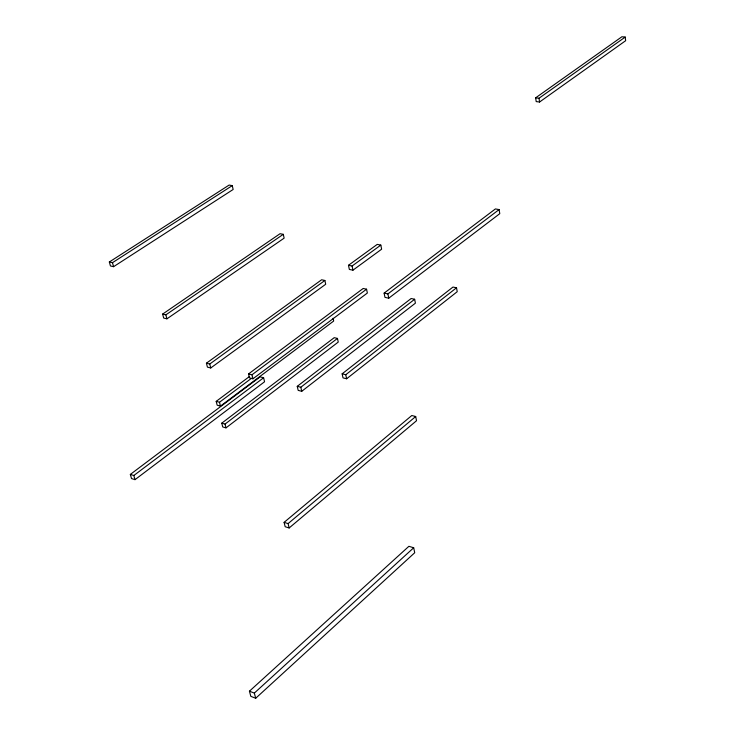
<?xml version="1.0" encoding="UTF-8"?>
<svg xmlns="http://www.w3.org/2000/svg" width="735" height="735" viewBox="0 0 735 735"><rect width="100%" height="100%" fill="white"/><g stroke="black" fill="none" stroke-linecap="round" stroke-linejoin="round"><path stroke-width="1.1" d="M255.706 698.25L414.724 552.738L413.695 547.777L408.899 546.307L249.431 691.194L250.819 696.348L255.706 698.25L254.328 693.087L249.431 691.194M254.328 693.087L413.695 547.777M289.149 527.969L416.534 420.723L415.698 416.515L411.793 415.523L284.105 522.364L285.171 526.719L289.149 527.969L288.083 523.605L284.105 522.364M288.083 523.605L415.698 416.515M346.626 378.773L457.234 291.685L456.527 287.78L452.971 287.063L342.133 373.839L343.006 377.882L346.626 378.773L345.753 374.731L342.133 373.839M345.753 374.731L456.527 287.78M301.745 391.296L415.404 303.16L414.65 299.255L411.141 298.52L297.243 386.334L298.18 390.377L301.745 391.296L300.808 387.244L297.243 386.334M300.808 387.244L414.65 299.255M226.003 427.871L338.256 342.087L337.457 338.422L334.223 337.677L221.768 423.167L222.733 426.952L226.003 427.871L225.039 424.077L221.768 423.167M388.76 298.18L499.782 213.665L499.102 209.576L495.39 208.942L384.12 293.127L384.975 297.381L388.76 298.18L387.905 293.917L499.102 209.576M225.039 424.077L337.457 338.422M135.01 479.652L264.563 381.768L263.608 377.762L260.144 376.88L130.334 474.415L131.519 478.558L135.01 479.652L133.825 475.508L130.334 474.415M133.825 475.508L263.608 377.762M252.941 378.782L367.353 293.035L366.563 289.195L363.182 288.478L248.54 373.931L249.514 377.909L252.941 378.782L251.967 374.804L248.54 373.931M249.128 376.761L216.191 401.365L217.174 405.205L220.454 406.097L333.69 321.048L333.084 318.273M251.967 374.804L366.563 289.195M216.191 401.365L219.48 402.256L251.489 378.286M352.956 270.168L381.64 249.193L380.822 245.086L377.22 244.397L348.482 265.289L349.355 269.433L352.956 270.168L352.093 266.015L380.822 245.086M206.425 363.2L209.741 364.036L324.888 280.467L325.706 284.252L210.734 367.969L207.426 367.123L206.425 363.2L321.618 279.778L324.888 280.467M539.563 102.018L625.66 40.701L625.209 37.081L621.92 36.75L535.64 97.829L536.21 101.595L539.563 102.018L539.003 98.251L625.209 37.081M166.918 318.834L284.142 238.149L283.278 234.327L280.072 233.702L162.628 314.084L163.684 318.053L166.918 318.834L165.871 314.856L162.628 314.084M165.871 314.856L283.278 234.327M113.585 266.676L233.16 189.474L232.251 185.624L229.127 185.064L109.34 261.982L110.443 265.978L113.585 266.676L112.483 262.671L109.34 261.982M112.483 262.671L232.251 185.624M535.64 97.829L539.003 98.251M348.482 265.289L352.093 266.015M384.12 293.127L387.905 293.917M209.741 364.036L210.734 367.969M219.48 402.256L220.454 406.097"/></g></svg>
